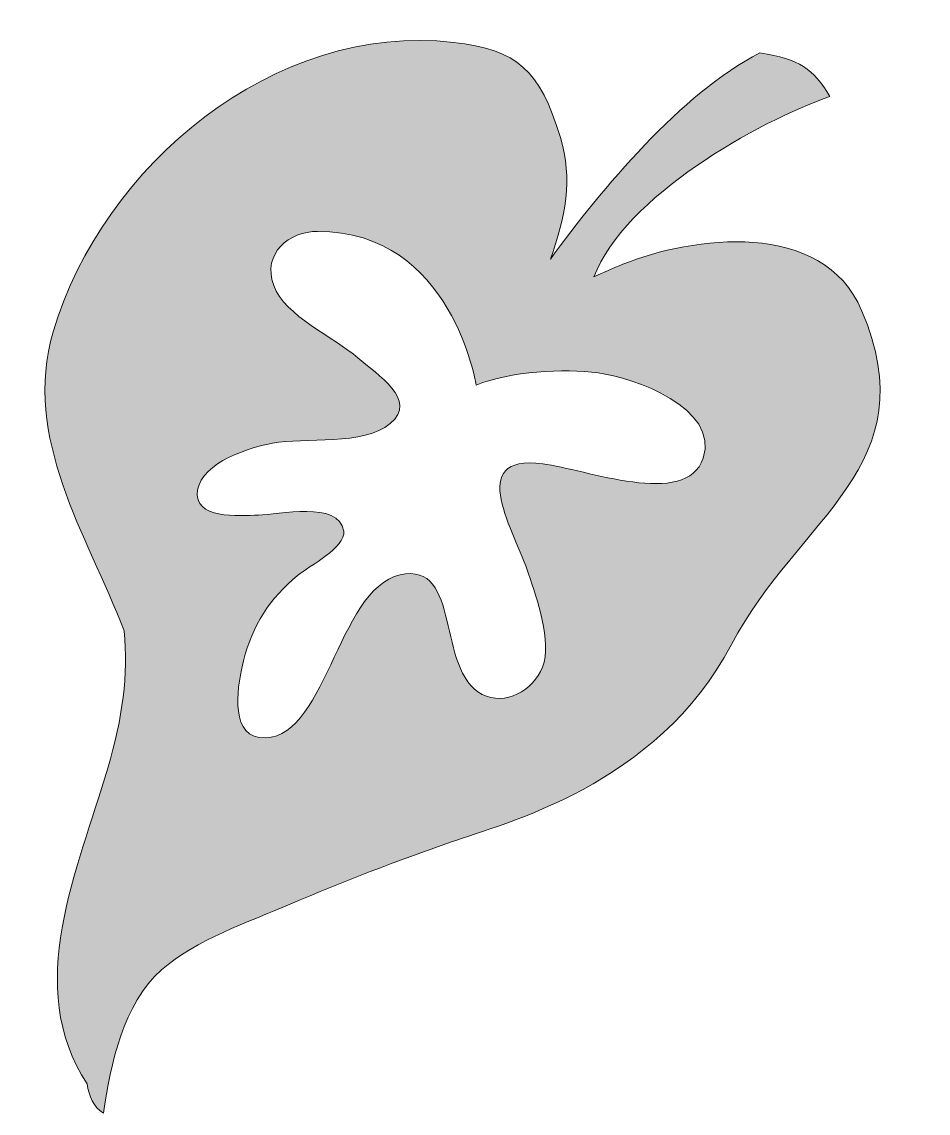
# Model space of a CAD drawing. Header units: inches. Extents: x -2 to 84, y 0 to 103.
import ezdxf

# ---------------------------------------------------------------- set-up
doc = ezdxf.new("R2010")
doc.units = ezdxf.units.IN
doc.header["$MEASUREMENT"] = 0
doc.layers.add('Layer 1', color=7, linetype='Continuous')

msp = doc.modelspace()

# ---------------------------------------------------------------- hatches: boundary and pattern name
at = {"layer": 'Layer 1', "true_color": 0x80b341}
h = msp.add_hatch(color=65, dxfattribs=at)
h.dxf.hatch_style = 2
edge = h.paths.add_edge_path()
edge.add_spline(control_points=[(77.34, 76.02), (73.64, 84.71), (61.3, 83.04), (54.71, 80.39), (53.79, 80.02), (52.88, 79.62), (51.98, 79.19), (54.9, 86.85), (67.5, 93.88), (74.34, 96.29), (72.71, 98.92), (71.5, 99.82), (67.71, 100.41), (60.27, 96.61), (52.68, 87.49), (47.86, 80.89), (49.26, 84.72), (50.01, 88.53), (48.82, 92.4), (46.85, 98.78), (44.77, 100.72), (38.68, 101.41), (21.74, 103.35), (5.45, 89.76), (0.79, 74.01), (-2.19, 63.92), (3.95, 54.85), (7.5, 45.69), (7.87, 41.47), (7.38, 37.49), (5.95, 32.66), (3.1, 23.02), (-2.06, 12.01), (3.99, 2.77), (4.17, 1.61), (4.6, 0.59), (5.53, 0), (6.27, 4.73), (7.35, 10.3), (11.04, 13.57), (14.28, 16.44), (19.29, 18.1), (23.22, 19.79), (28.29, 21.97), (33.3, 23.89), (38.5, 25.7), (43.43, 27.42), (57.95, 31), (65, 44.37), (71.42, 56.54), (83.64, 61.24), (77.34, 76.02)], knot_values=[0, 0, 0, 0, 1, 1, 1, 2, 2, 2, 3, 3, 3, 4, 4, 4, 5, 5, 5, 6, 6, 6, 7, 7, 7, 8, 8, 8, 9, 9, 9, 10, 10, 10, 11, 11, 11, 12, 12, 12, 13, 13, 13, 14, 14, 14, 15, 15, 15, 16, 16, 16, 17, 17, 17, 17], degree=3, periodic=1)
edge = h.paths.add_edge_path()
edge.add_spline(control_points=[(62.32, 62.02), (60.76, 57.24), (51.17, 60.99), (47.14, 61.5), (39.68, 62.47), (44.54, 54.98), (45.8, 51.08), (46.56, 48.73), (48.06, 44.67), (47.11, 42.24), (46.26, 40.06), (43.58, 38.52), (41.39, 39.66), (37, 41.95), (39.5, 52.3), (33.63, 50.98), (27.56, 49.61), (26.62, 34.77), (20.3, 35.59), (17.38, 35.97), (18.31, 40.86), (18.8, 42.84), (19.63, 46.18), (21.31, 48.77), (23.92, 50.92), (25.07, 51.87), (28.5, 53.58), (28.29, 55.12), (27.89, 58.05), (22.03, 56.67), (20.23, 56.63), (18.38, 56.59), (13.99, 56.18), (14.46, 59.02), (14.91, 61.69), (19.46, 63.06), (21.56, 63.45), (24.55, 64.01), (30.22, 63.19), (32.7, 65.3), (35.39, 67.6), (31.45, 69.9), (29.63, 71.53), (27.41, 73.5), (22.7, 75.49), (21.66, 78.38), (20.55, 81.47), (23.15, 83.5), (25.82, 83.51), (38.55, 83.53), (40.83, 68.95), (40.83, 68.95), (44.05, 70.26), (49.12, 70.53), (52.38, 70.11), (55.76, 69.68), (63.89, 66.79), (62.32, 62.02)], knot_values=[0, 0, 0, 0, 1, 1, 1, 2, 2, 2, 3, 3, 3, 4, 4, 4, 5, 5, 5, 6, 6, 6, 7, 7, 7, 8, 8, 8, 9, 9, 9, 10, 10, 10, 11, 11, 11, 12, 12, 12, 13, 13, 13, 14, 14, 14, 15, 15, 15, 16, 16, 16, 17, 17, 17, 18, 18, 18, 19, 19, 19, 19], degree=3, periodic=1)

# ---------------------------------------------------------------- linework, layer by layer
at = {"layer": 'Layer 1', "lineweight": 0}
for points, knots in [([(77.34, 76.02), (73.64, 84.71), (61.3, 83.04), (54.71, 80.39), (53.79, 80.02), (52.88, 79.62), (51.98, 79.19), (54.9, 86.85), (67.5, 93.88), (74.34, 96.29), (72.71, 98.92), (71.5, 99.82), (67.71, 100.41), (60.27, 96.61), (52.68, 87.49), (47.86, 80.89), (49.26, 84.72), (50.01, 88.53), (48.82, 92.4), (46.85, 98.78), (44.77, 100.72), (38.68, 101.41), (21.74, 103.35), (5.45, 89.76), (0.79, 74.01), (-2.19, 63.92), (3.95, 54.85), (7.5, 45.69), (7.87, 41.47), (7.38, 37.49), (5.95, 32.66), (3.1, 23.02), (-2.06, 12.01), (3.99, 2.77), (4.17, 1.61), (4.6, 0.59), (5.53, 0), (6.27, 4.73), (7.35, 10.3), (11.04, 13.57), (14.28, 16.44), (19.29, 18.1), (23.22, 19.79), (28.29, 21.97), (33.3, 23.89), (38.5, 25.7), (43.43, 27.42), (57.95, 31), (65, 44.37), (71.42, 56.54), (83.64, 61.24), (77.34, 76.02)], [0, 0, 0, 0, 1, 1, 1, 2, 2, 2, 3, 3, 3, 4, 4, 4, 5, 5, 5, 6, 6, 6, 7, 7, 7, 8, 8, 8, 9, 9, 9, 10, 10, 10, 11, 11, 11, 12, 12, 12, 13, 13, 13, 14, 14, 14, 15, 15, 15, 16, 16, 16, 17, 17, 17, 17]), ([(62.32, 62.02), (60.76, 57.24), (51.17, 60.99), (47.14, 61.5), (39.68, 62.47), (44.54, 54.98), (45.8, 51.08), (46.56, 48.73), (48.06, 44.67), (47.11, 42.24), (46.26, 40.06), (43.58, 38.52), (41.39, 39.66), (37, 41.95), (39.5, 52.3), (33.63, 50.98), (27.56, 49.61), (26.62, 34.77), (20.3, 35.59), (17.38, 35.97), (18.31, 40.86), (18.8, 42.84), (19.63, 46.18), (21.31, 48.77), (23.92, 50.92), (25.07, 51.87), (28.5, 53.58), (28.29, 55.12), (27.89, 58.05), (22.03, 56.67), (20.23, 56.63), (18.38, 56.59), (13.99, 56.18), (14.46, 59.02), (14.91, 61.69), (19.46, 63.06), (21.56, 63.45), (24.55, 64.01), (30.22, 63.19), (32.7, 65.3), (35.39, 67.6), (31.45, 69.9), (29.63, 71.53), (27.41, 73.5), (22.7, 75.49), (21.66, 78.38), (20.55, 81.47), (23.15, 83.5), (25.82, 83.51), (38.55, 83.53), (40.83, 68.95), (40.83, 68.95), (44.05, 70.26), (49.12, 70.53), (52.38, 70.11), (55.76, 69.68), (63.89, 66.79), (62.32, 62.02)], [0, 0, 0, 0, 1, 1, 1, 2, 2, 2, 3, 3, 3, 4, 4, 4, 5, 5, 5, 6, 6, 6, 7, 7, 7, 8, 8, 8, 9, 9, 9, 10, 10, 10, 11, 11, 11, 12, 12, 12, 13, 13, 13, 14, 14, 14, 15, 15, 15, 16, 16, 16, 17, 17, 17, 18, 18, 18, 19, 19, 19, 19])]:
    msp.add_open_spline(points, degree=3, knots=knots, dxfattribs=at)

doc.saveas('drawing.dxf')
